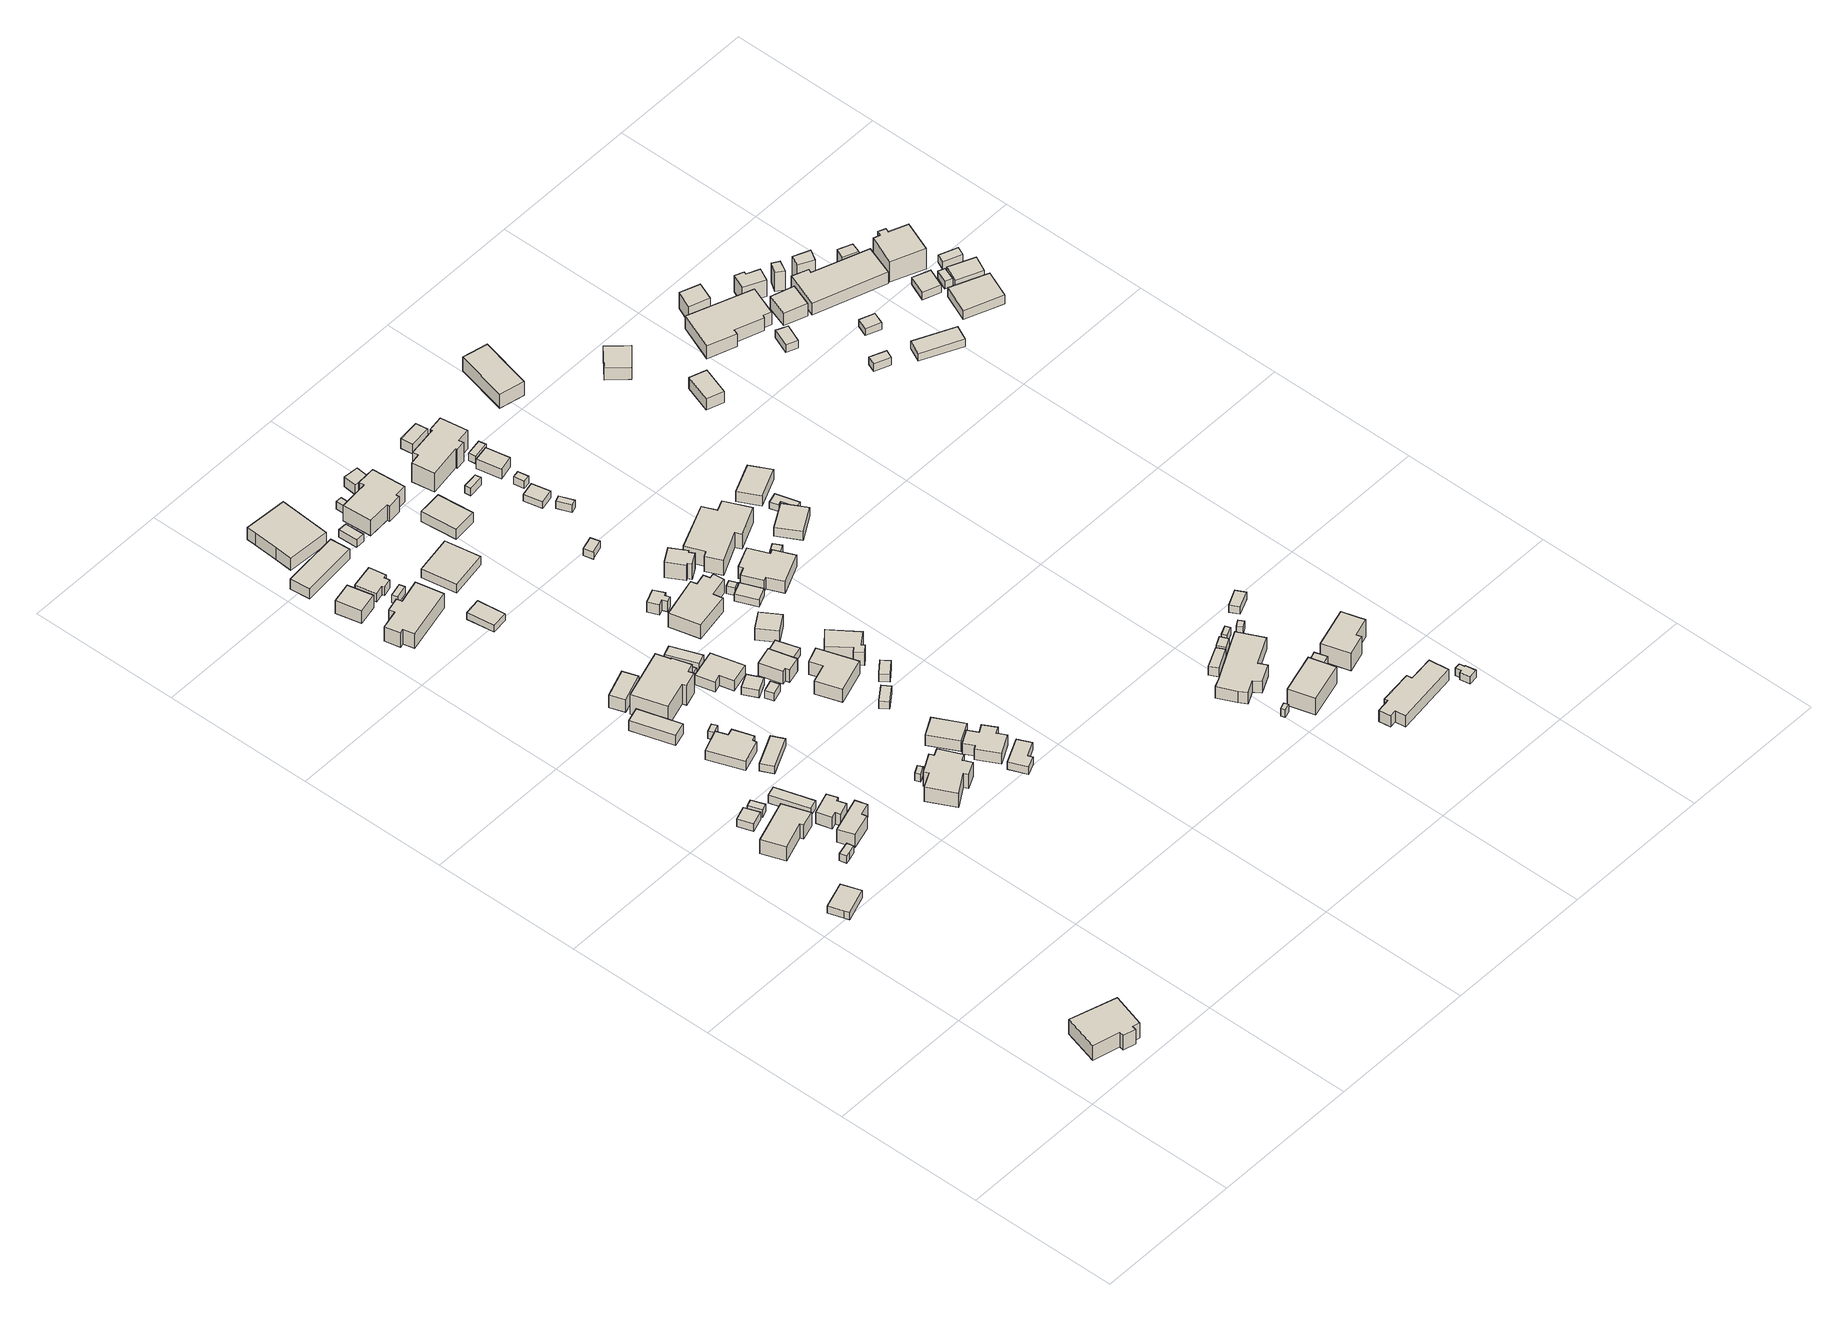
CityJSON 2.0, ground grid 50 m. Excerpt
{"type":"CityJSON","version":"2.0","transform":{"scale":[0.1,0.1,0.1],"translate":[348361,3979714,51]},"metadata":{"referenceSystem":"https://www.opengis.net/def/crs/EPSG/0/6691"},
"CityObjects":{
"building1":{"type":"Building","attributes":{"measuredHeight":8.3},"geometry":[{"type":"Solid","lod":"1","boundaries":[[[[0,1,2,3,4,5,6,7]],[[6,8,9,7]],[[5,10,8,6]],[[4,11,10,5]],[[3,12,11,4]],[[2,13,12,3]],[[1,14,13,2]],[[0,15,14,1]],[[7,9,15,0]],[[8,10,11,12,13,14,15,9]]]]}]},
"building2":{"type":"Building","attributes":{"measuredHeight":3},"geometry":[{"type":"Solid","lod":"1","boundaries":[[[[16,17,18,19,20]],[[19,21,22,20]],[[18,23,21,19]],[[17,24,23,18]],[[16,25,24,17]],[[20,22,25,16]],[[21,23,24,25,22]]]]}]},
"building3":{"type":"Building","attributes":{"measuredHeight":7.8},"geometry":[{"type":"Solid","lod":"1","boundaries":[[[[26,27,28,29,30,31]],[[30,32,33,31]],[[29,34,32,30]],[[28,35,34,29]],[[27,36,35,28]],[[26,37,36,27]],[[31,33,37,26]],[[32,34,35,36,37,33]]]]}]},
"building4":{"type":"Building","attributes":{"measuredHeight":2.9},"geometry":[{"type":"Solid","lod":"1","boundaries":[[[[38,39,40,41,42]],[[41,43,44,42]],[[40,45,43,41]],[[39,46,45,40]],[[38,47,46,39]],[[42,44,47,38]],[[43,45,46,47,44]]]]}]},
"building5":{"type":"Building","attributes":{"measuredHeight":3},"geometry":[{"type":"Solid","lod":"1","boundaries":[[[[48,49,50,51]],[[50,52,53,51]],[[49,54,52,50]],[[48,55,54,49]],[[51,53,55,48]],[[52,54,55,53]]]]}]},
"building6":{"type":"Building","attributes":{"measuredHeight":3},"geometry":[{"type":"Solid","lod":"1","boundaries":[[[[56,57,58,59]],[[58,60,61,59]],[[57,62,60,58]],[[56,63,62,57]],[[59,61,63,56]],[[60,62,63,61]]]]}]},
"building7":{"type":"Building","attributes":{"measuredHeight":5.2},"geometry":[{"type":"Solid","lod":"1","boundaries":[[[[64,65,66,67,68,69]],[[68,70,71,69]],[[67,72,70,68]],[[66,73,72,67]],[[65,74,73,66]],[[64,75,74,65]],[[69,71,75,64]],[[70,72,73,74,75,71]]]]}]},
"building8":{"type":"Building","attributes":{"measuredHeight":4.6},"geometry":[{"type":"Solid","lod":"1","boundaries":[[[[76,77,78,79,80,81,82,83]],[[82,84,85,83]],[[81,86,84,82]],[[80,87,86,81]],[[79,88,87,80]],[[78,89,88,79]],[[77,90,89,78]],[[76,91,90,77]],[[83,85,91,76]],[[84,86,87,88,89,90,91,85]]]]}]},
"building9":{"type":"Building","attributes":{"measuredHeight":3.2},"geometry":[{"type":"Solid","lod":"1","boundaries":[[[[92,93,94,95]],[[94,96,97,95]],[[93,98,96,94]],[[92,99,98,93]],[[95,97,99,92]],[[96,98,99,97]]]]}]},
"building10":{"type":"Building","attributes":{"measuredHeight":4.6},"geometry":[{"type":"Solid","lod":"1","boundaries":[[[[100,101,102,103]],[[102,104,105,103]],[[101,106,104,102]],[[100,107,106,101]],[[103,105,107,100]],[[104,106,107,105]]]]}]},
"building11":{"type":"Building","attributes":{"measuredHeight":4.6},"geometry":[{"type":"Solid","lod":"1","boundaries":[[[[108,109,110,111,112,113,114,115]],[[114,116,117,115]],[[113,118,116,114]],[[112,119,118,113]],[[111,120,119,112]],[[110,121,120,111]],[[109,122,121,110]],[[108,123,122,109]],[[115,117,123,108]],[[116,118,119,120,121,122,123,117]]]]}]},
"building12":{"type":"Building","attributes":{"measuredHeight":3},"geometry":[{"type":"Solid","lod":"1","boundaries":[[[[124,125,126,127]],[[126,128,129,127]],[[125,130,128,126]],[[124,131,130,125]],[[127,129,131,124]],[[128,130,131,129]]]]}]},
"building13":{"type":"Building","attributes":{"measuredHeight":3},"geometry":[{"type":"Solid","lod":"1","boundaries":[[[[132,133,134,135]],[[134,136,137,135]],[[133,138,136,134]],[[132,139,138,133]],[[135,137,139,132]],[[136,138,139,137]]]]}]},
"building14":{"type":"Building","attributes":{"measuredHeight":6.7},"geometry":[{"type":"Solid","lod":"1","boundaries":[[[[140,141,142,143]],[[142,144,145,143]],[[141,146,144,142]],[[140,147,146,141]],[[143,145,147,140]],[[144,146,147,145]]]]}]},
"building15":{"type":"Building","attributes":{"measuredHeight":6.3},"geometry":[{"type":"Solid","lod":"1","boundaries":[[[[148,149,150,151]],[[150,152,153,151]],[[149,154,152,150]],[[148,155,154,149]],[[151,153,155,148]],[[152,154,155,153]]]]}]},
"building16":{"type":"Building","attributes":{"measuredHeight":8.5},"geometry":[{"type":"Solid","lod":"1","boundaries":[[[[156,157,158,159,160,161,162,163,164,165]],[[164,166,167,165]],[[163,168,166,164]],[[162,169,168,163]],[[161,170,169,162]],[[160,171,170,161]],[[159,172,171,160]],[[158,173,172,159]],[[157,174,173,158]],[[156,175,174,157]],[[165,167,175,156]],[[166,168,169,170,171,172,173,174,175,167]]]]}]},
"building17":{"type":"Building","attributes":{"measuredHeight":9.2},"geometry":[{"type":"Solid","lod":"1","boundaries":[[[[176,177,178,179,180,181,182,183,184,185]],[[184,186,187,185]],[[183,188,186,184]],[[182,189,188,183]],[[181,190,189,182]],[[180,191,190,181]],[[179,192,191,180]],[[178,193,192,179]],[[177,194,193,178]],[[176,195,194,177]],[[185,187,195,176]],[[186,188,189,190,191,192,193,194,195,187]]]]}]},
"building18":{"type":"Building","attributes":{"measuredHeight":8.1},"geometry":[{"type":"Solid","lod":"1","boundaries":[[[[196,197,198,199,200,201,202,203,204,205,206,207]],[[206,208,209,207]],[[205,210,208,206]],[[204,211,210,205]],[[203,212,211,204]],[[202,213,212,203]],[[201,214,213,202]],[[200,215,214,201]],[[199,216,215,200]],[[198,217,216,199]],[[197,218,217,198]],[[196,219,218,197]],[[207,209,219,196]],[[208,210,211,212,213,214,215,216,217,218,219,209]]]]}]},
"building19":{"type":"Building","attributes":{"measuredHeight":3},"geometry":[{"type":"Solid","lod":"1","boundaries":[[[[220,221,222,223]],[[222,224,225,223]],[[221,226,224,222]],[[220,227,226,221]],[[223,225,227,220]],[[224,226,227,225]]]]}]},
"building20":{"type":"Building","attributes":{"measuredHeight":4.7},"geometry":[{"type":"Solid","lod":"1","boundaries":[[[[228,229,230,231]],[[230,232,233,231]],[[229,234,232,230]],[[228,235,234,229]],[[231,233,235,228]],[[232,234,235,233]]]]}]},
"building21":{"type":"Building","attributes":{"measuredHeight":4},"geometry":[{"type":"Solid","lod":"1","boundaries":[[[[236,237,238,239,240,241,242,243]],[[242,244,245,243]],[[241,246,244,242]],[[240,247,246,241]],[[239,248,247,240]],[[238,249,248,239]],[[237,250,249,238]],[[236,251,250,237]],[[243,245,251,236]],[[244,246,247,248,249,250,251,245]]]]}]},
"building22":{"type":"Building","attributes":{"measuredHeight":3},"geometry":[{"type":"Solid","lod":"1","boundaries":[[[[252,253,254,255]],[[254,256,257,255]],[[253,258,256,254]],[[252,259,258,253]],[[255,257,259,252]],[[256,258,259,257]]]]}]},
"building23":{"type":"Building","attributes":{"measuredHeight":2.7},"geometry":[{"type":"Solid","lod":"1","boundaries":[[[[260,261,262,263]],[[262,264,265,263]],[[261,266,264,262]],[[260,267,266,261]],[[263,265,267,260]],[[264,266,267,265]]]]}]},
"building24":{"type":"Building","attributes":{"measuredHeight":2.7},"geometry":[{"type":"Solid","lod":"1","boundaries":[[[[268,269,270,271]],[[270,272,273,271]],[[269,274,272,270]],[[268,275,274,269]],[[271,273,275,268]],[[272,274,275,273]]]]}]},
"building25":{"type":"Building","attributes":{"measuredHeight":5.5},"geometry":[{"type":"Solid","lod":"1","boundaries":[[[[276,277,278,279,280,281]],[[280,282,283,281]],[[279,284,282,280]],[[278,285,284,279]],[[277,286,285,278]],[[276,287,286,277]],[[281,283,287,276]],[[282,284,285,286,287,283]]]]}]},
"building26":{"type":"Building","attributes":{"measuredHeight":4},"geometry":[{"type":"Solid","lod":"1","boundaries":[[[[288,289,290,291,292,293]],[[292,294,295,293]],[[291,296,294,292]],[[290,297,296,291]],[[289,298,297,290]],[[288,299,298,289]],[[293,295,299,288]],[[294,296,297,298,299,295]]]]}]},
"building27":{"type":"Building","attributes":{"measuredHeight":3},"geometry":[{"type":"Solid","lod":"1","boundaries":[[[[300,301,302,303]],[[302,304,305,303]],[[301,306,304,302]],[[300,307,306,301]],[[303,305,307,300]],[[304,306,307,305]]]]}]},
"building28":{"type":"Building","attributes":{"measuredHeight":3},"geometry":[{"type":"Solid","lod":"1","boundaries":[[[[308,309,310,311]],[[310,312,313,311]],[[309,314,312,310]],[[308,315,314,309]],[[311,313,315,308]],[[312,314,315,313]]]]}]},
"building29":{"type":"Building","attributes":{"measuredHeight":3},"geometry":[{"type":"Solid","lod":"1","boundaries":[[[[316,317,318,319]],[[318,320,321,319]],[[317,322,320,318]],[[316,323,322,317]],[[319,321,323,316]],[[320,322,323,321]]]]}]},
"building30":{"type":"Building","attributes":{"measuredHeight":4.8},"geometry":[{"type":"Solid","lod":"1","boundaries":[[[[324,325,326,327]],[[326,328,329,327]],[[325,330,328,326]],[[324,331,330,325]],[[327,329,331,324]],[[328,330,331,329]]]]}]},
"building31":{"type":"Building","attributes":{"measuredHeight":5.4},"geometry":[{"type":"Solid","lod":"1","boundaries":[[[[332,333,334,335,336,337,338,339,340,341]],[[340,342,343,341]],[[339,344,342,340]],[[338,345,344,339]],[[337,346,345,338]],[[336,347,346,337]],[[335,348,347,336]],[[334,349,348,335]],[[333,350,349,334]],[[332,351,350,333]],[[341,343,351,332]],[[342,344,345,346,347,348,349,350,351,343]]]]}]},
"building32":{"type":"Building","attributes":{"measuredHeight":3},"geometry":[{"type":"Solid","lod":"1","boundaries":[[[[352,353,354,355,356,357]],[[356,358,359,357]],[[355,360,358,356]],[[354,361,360,355]],[[353,362,361,354]],[[352,363,362,353]],[[357,359,363,352]],[[358,360,361,362,363,359]]]]}]},
"building33":{"type":"Building","attributes":{"measuredHeight":3},"geometry":[{"type":"Solid","lod":"1","boundaries":[[[[364,365,366,367]],[[366,368,369,367]],[[365,370,368,366]],[[364,371,370,365]],[[367,369,371,364]],[[368,370,371,369]]]]}]},
"building34":{"type":"Building","attributes":{"measuredHeight":4.3},"geometry":[{"type":"Solid","lod":"1","boundaries":[[[[372,373,374,375]],[[374,376,377,375]],[[373,378,376,374]],[[372,379,378,373]],[[375,377,379,372]],[[376,378,379,377]]]]}]},
"building35":{"type":"Building","attributes":{"measuredHeight":5.7},"geometry":[{"type":"Solid","lod":"1","boundaries":[[[[380,381,382,383,384,385]],[[384,386,387,385]],[[383,388,386,384]],[[382,389,388,383]],[[381,390,389,382]],[[380,391,390,381]],[[385,387,391,380]],[[386,388,389,390,391,387]]]]}]},
"building36":{"type":"Building","attributes":{"measuredHeight":3},"geometry":[{"type":"Solid","lod":"1","boundaries":[[[[392,393,394,395]],[[394,396,397,395]],[[393,398,396,394]],[[392,399,398,393]],[[395,397,399,392]],[[396,398,399,397]]]]}]},
"building37":{"type":"Building","attributes":{"measuredHeight":7},"geometry":[{"type":"Solid","lod":"1","boundaries":[[[[400,401,402,403,404,405]],[[404,406,407,405]],[[403,408,406,404]],[[402,409,408,403]],[[401,410,409,402]],[[400,411,410,401]],[[405,407,411,400]],[[406,408,409,410,411,407]]]]}]},
"building38":{"type":"Building","attributes":{"measuredHeight":3},"geometry":[{"type":"Solid","lod":"1","boundaries":[[[[412,413,414,415]],[[414,416,417,415]],[[413,418,416,414]],[[412,419,418,413]],[[415,417,419,412]],[[416,418,419,417]]]]}]},
"building39":{"type":"Building","attributes":{"measuredHeight":3},"geometry":[{"type":"Solid","lod":"1","boundaries":[[[[420,421,422,423]],[[422,424,425,423]],[[421,426,424,422]],[[420,427,426,421]],[[423,425,427,420]],[[424,426,427,425]]]]}]},
"building40":{"type":"Building","attributes":{"measuredHeight":4.2},"geometry":[{"type":"Solid","lod":"1","boundaries":[[[[428,429,430,431,432,433,434,435]],[[434,436,437,435]],[[433,438,436,434]],[[432,439,438,433]],[[431,440,439,432]],[[430,441,440,431]],[[429,442,441,430]],[[428,443,442,429]],[[435,437,443,428]],[[436,438,439,440,441,442,443,437]]]]}]},
"building41":{"type":"Building","attributes":{"measuredHeight":3},"geometry":[{"type":"Solid","lod":"1","boundaries":[[[[444,445,446,447]],[[446,448,449,447]],[[445,450,448,446]],[[444,451,450,445]],[[447,449,451,444]],[[448,450,451,449]]]]}]},
"building42":{"type":"Building","attributes":{"measuredHeight":9.5},"geometry":[{"type":"Solid","lod":"1","boundaries":[[[[452,453,454,455,456,457,458,459,460,461]],[[460,462,463,461]],[[459,464,462,460]],[[458,465,464,459]],[[457,466,465,458]],[[456,467,466,457]],[[455,468,467,456]],[[454,469,468,455]],[[453,470,469,454]],[[452,471,470,453]],[[461,463,471,452]],[[462,464,465,466,467,468,469,470,471,463]]]]}]},
"building43":{"type":"Building","attributes":{"measuredHeight":7.7},"geometry":[{"type":"Solid","lod":"1","boundaries":[[[[472,473,474,475,476,477,478,479,480,481]],[[480,482,483,481]],[[479,484,482,480]],[[478,485,484,479]],[[477,486,485,478]],[[476,487,486,477]],[[475,488,487,476]],[[474,489,488,475]],[[473,490,489,474]],[[472,491,490,473]],[[481,483,491,472]],[[482,484,485,486,487,488,489,490,491,483]]]]}]},
"building44":{"type":"Building","attributes":{"measuredHeight":5.9},"geometry":[{"type":"Solid","lod":"1","boundaries":[[[[492,493,494,495]],[[494,496,497,495]],[[493,498,496,494]],[[492,499,498,493]],[[495,497,499,492]],[[496,498,499,497]]]]}]},
"building45":{"type":"Building","attributes":{"measuredHeight":7},"geometry":[{"type":"Solid","lod":"1","boundaries":[[[[500,501,502,503,504,505,506,507]],[[506,508,509,507]],[[505,510,508,506]],[[504,511,510,505]],[[503,512,511,504]],[[502,513,512,503]],[[501,514,513,502]],[[500,515,514,501]],[[507,509,515,500]],[[508,510,511,512,513,514,515,509]]]]}]},
"building46":{"type":"Building","attributes":{"measuredHeight":4.9},"geometry":[{"type":"Solid","lod":"1","boundaries":[[[[516,517,518,519]],[[518,520,521,519]],[[517,522,520,518]],[[516,523,522,517]],[[519,521,523,516]],[[520,522,523,521]]]]}]},
"building47":{"type":"Building","attributes":{"measuredHeight":3.9},"geometry":[{"type":"Solid","lod":"1","boundaries":[[[[524,525,526,527]],[[526,528,529,527]],[[525,530,528,526]],[[524,531,530,525]],[[527,529,531,524]],[[528,530,531,529]]]]}]},
"building48":{"type":"Building","attributes":{"measuredHeight":2.9},"geometry":[{"type":"Solid","lod":"1","boundaries":[[[[532,533,534,535]],[[534,536,537,535]],[[533,538,536,534]],[[532,539,538,533]],[[535,537,539,532]],[[536,538,539,537]]]]}]},
"building49":{"type":"Building","attributes":{"measuredHeight":2.8},"geometry":[{"type":"Solid","lod":"1","boundaries":[[[[540,541,542,543,544]],[[543,545,546,544]],[[542,547,545,543]],[[541,548,547,542]],[[540,549,548,541]],[[544,546,549,540]],[[545,547,548,549,546]]]]}]},
"building50":{"type":"Building","attributes":{"measuredHeight":3},"geometry":[{"type":"Solid","lod":"1","boundaries":[[[[550,551,552,553]],[[552,554,555,553]],[[551,556,554,552]],[[550,557,556,551]],[[553,555,557,550]],[[554,556,557,555]]]]}]},
"building51":{"type":"Building","attributes":{"measuredHeight":7.5},"geometry":[{"type":"Solid","lod":"1","boundaries":[[[[558,559,560,561,562,563,564,565]],[[564,566,567,565]],[[563,568,566,564]],[[562,569,568,563]],[[561,570,569,562]],[[560,571,570,561]],[[559,572,571,560]],[[558,573,572,559]],[[565,567,573,558]],[[566,568,569,570,571,572,573,567]]]]}]},
"building52":{"type":"Building","attributes":{"measuredHeight":3},"geometry":[{"type":"Solid","lod":"1","boundaries":[[[[574,575,576,577]],[[576,578,579,577]],[[575,580,578,576]],[[574,581,580,575]],[[577,579,581,574]],[[578,580,581,579]]]]}]},
"building53":{"type":"Building","attributes":{"measuredHeight":6.5},"geometry":[{"type":"Solid","lod":"1","boundaries":[[[[582,583,584,585,586,587,588,589,590,591]],[[590,592,593,591]],[[589,594,592,590]],[[588,595,594,589]],[[587,596,595,588]],[[586,597,596,587]],[[585,598,597,586]],[[584,599,598,585]],[[583,600,599,584]],[[582,601,600,583]],[[591,593,601,582]],[[592,594,595,596,597,598,599,600,601,593]]]]}]},
"building54":{"type":"Building","attributes":{"measuredHeight":2.7},"geometry":[{"type":"Solid","lod":"1","boundaries":[[[[602,603,604,605]],[[604,606,607,605]],[[603,608,606,604]],[[602,609,608,603]],[[605,607,609,602]],[[606,608,609,607]]]]}]},
"building55":{"type":"Building","attributes":{"measuredHeight":3},"geometry":[{"type":"Solid","lod":"1","boundaries":[[[[610,611,612,613]],[[612,614,615,613]],[[611,616,614,612]],[[610,617,616,611]],[[613,615,617,610]],[[614,616,617,615]]]]}]},
"building56":{"type":"Building","attributes":{"measuredHeight":9.6},"geometry":[{"type":"Solid","lod":"1","boundaries":[[[[618,619,620,621,622,623,624,625,626,627,628,629]],[[628,630,631,629]],[[627,632,630,628]],[[626,633,632,627]],[[625,634,633,626]],[[624,635,634,625]],[[623,636,635,624]],[[622,637,636,623]],[[621,638,637,622]],[[620,639,638,621]],[[619,640,639,620]],[[618,641,640,619]],[[629,631,641,618]],[[630,632,633,634,635,636,637,638,639,640,641,631]]]]}]},
"building57":{"type":"Building","attributes":{"measuredHeight":3},"geometry":[{"type":"Solid","lod":"1","boundaries":[[[[642,643,644,645]],[[644,646,647,645]],[[643,648,646,644]],[[642,649,648,643]],[[645,647,649,642]],[[646,648,649,647]]]]}]},
"building58":{"type":"Building","attributes":{"measuredHeight":8.6},"geometry":[{"type":"Solid","lod":"1","boundaries":[[[[650,651,652,653,654,655,656,657,658,659]],[[658,660,661,659]],[[657,662,660,658]],[[656,663,662,657]],[[655,664,663,656]],[[654,665,664,655]],[[653,666,665,654]],[[652,667,666,653]],[[651,668,667,652]],[[650,669,668,651]],[[659,661,669,650]],[[660,662,663,664,665,666,667,668,669,661]]]]}]},
"building59":{"type":"Building","attributes":{"measuredHeight":4.2},"geometry":[{"type":"Solid","lod":"1","boundaries":[[[[670,671,672,673]],[[672,674,675,673]],[[671,676,674,672]],[[670,677,676,671]],[[673,675,677,670]],[[674,676,677,675]]]]}]},
"building60":{"type":"Building","attributes":{"measuredHeight":2.6},"geometry":[{"type":"Solid","lod":"1","boundaries":[[[[678,679,680,681]],[[680,682,683,681]],[[679,684,682,680]],[[678,685,684,679]],[[681,683,685,678]],[[682,684,685,683]]]]}]},
"building61":{"type":"Building","attributes":{"measuredHeight":3.8},"geometry":[{"type":"Solid","lod":"1","boundaries":[[[[686,687,688,689]],[[688,690,691,689]],[[687,692,690,688]],[[686,693,692,687]],[[689,691,693,686]],[[690,692,693,691]]]]}]},
"building62":{"type":"Building","attributes":{"measuredHeight":3},"geometry":[{"type":"Solid","lod":"1","boundaries":[[[[694,695,696,697]],[[696,698,699,697]],[[695,700,698,696]],[[694,701,700,695]],[[697,699,701,694]],[[698,700,701,699]]]]}]},
"building63":{"type":"Building","attributes":{"measuredHeight":3},"geometry":[{"type":"Solid","lod":"1","boundaries":[[[[702,703,704,705]],[[704,706,707,705]],[[703,708,706,704]],[[702,709,708,703]],[[705,707,709,702]],[[706,708,709,707]]]]}]},
"building64":{"type":"Building","attributes":{"measuredHeight":4},"geometry":[{"type":"Solid","lod":"1","boundaries":[[[[710,711,712,713]],[[712,714,715,713]],[[711,716,714,712]],[[710,717,716,711]],[[713,715,717,710]],[[714,716,717,715]]]]}]},
"building65":{"type":"Building","attributes":{"measuredHeight":6.1},"geometry":[{"type":"Solid","lod":"1","boundaries":[[[[718,719,720,721,722,723,724,725,726,727]],[[726,728,729,727]],[[725,730,728,726]],[[724,731,730,725]],[[723,732,731,724]],[[722,733,732,723]],[[721,734,733,722]],[[720,735,734,721]],[[719,736,735,720]],[[718,737,736,719]],[[727,729,737,718]],[[728,730,731,732,733,734,735,736,737,729]]]]}]},
"building66":{"type":"Building","attributes":{"measuredHeight":7.7},"geometry":[{"type":"Solid","lod":"1","boundaries":[[[[738,739,740,741]],[[740,742,743,741]],[[739,744,742,740]],[[738,745,744,739]],[[741,743,745,738]],[[742,744,745,743]]]]}]},
"building67":{"type":"Building","attributes":{"measuredHeight":4},"geometry":[{"type":"Solid","lod":"1","boundaries":[[[[746,747,748,749]],[[748,750,751,749]],[[747,752,750,748]],[[746,753,752,747]],[[749,751,753,746]],[[750,752,753,751]]]]}]},
"building68":{"type":"Building","attributes":{"measuredHeight":3.1},"geometry":[{"type":"Solid","lod":"1","boundaries":[[[[754,755,756,757]],[[756,758,759,757]],[[755,760,758,756]],[[754,761,760,755]],[[757,759,761,754]],[[758,760,761,759]]]]}]},
"building69":{"type":"Building","attributes":{"measuredHeight":2.6},"geometry":[{"type":"Solid","lod":"1","boundaries":[[[[762,763,764,765,766,767]],[[766,768,769,767]],[[765,770,768,766]],[[764,771,770,765]],[[763,772,771,764]],[[762,773,772,763]],[[767,769,773,762]],[[768,770,771,772,773,769]]]]}]},
"building70":{"type":"Building","attributes":{"measuredHeight":5.8},"geometry":[{"type":"Solid","lod":"1","boundaries":[[[[774,775,776,777,778,779,780,781,782,783]],[[782,784,785,783]],[[781,786,784,782]],[[780,787,786,781]],[[779,788,787,780]],[[778,789,788,779]],[[777,790,789,778]],[[776,791,790,777]],[[775,792,791,776]],[[774,793,792,775]],[[783,785,793,774]],[[784,786,787,788,789,790,791,792,793,785]]]]}]},
"building71":{"type":"Building","attributes":{"measuredHeight":3},"geometry":[{"type":"Solid","lod":"1","boundaries":[[[[794,795,796,797]],[[796,798,799,797]],[[795,800,798,796]],[[794,801,800,795]],[[797,799,801,794]],[[798,800,801,799]]]]}]},
"building72":{"type":"Building","attributes":{"measuredHeight":4.7},"geometry":[{"type":"Solid","lod":"1","boundaries":[[[[802,803,804,805]],[[804,806,807,805]],[[803,808,806,804]],[[802,809,808,803]],[[805,807,809,802]],[[806,808,809,807]]]]}]},
"building73":{"type":"Building","attributes":{"measuredHeight":3.1},"geometry":[{"type":"Solid","lod":"1","boundaries":[[[[810,811,812,813]],[[812,814,815,813]],[[811,816,814,812]],[[810,817,816,811]],[[813,815,817,810]],[[814,816,817,815]]]]}]},
"building74":{"type":"Building","attributes":{"measuredHeight":3},"geometry":[{"type":"Solid","lod":"1","boundaries":[[[[818,819,820,821]],[[820,822,823,821]],[[819,824,822,820]],[[818,825,824,819]],[[821,823,825,818]],[[822,824,825,823]]]]}]},
"building75":{"type":"Building","attributes":{"measuredHeight":8.2},"geometry":[{"type":"Solid","lod":"1","boundaries":[[[[826,827,828,829,830,831]],[[830,832,833,831]],[[829,834,832,830]],[[828,835,834,829]],[[827,836,835,828]],[[826,837,836,827]],[[831,833,837,826]],[[832,834,835,836,837,833]]]]}]},
"building76":{"type":"Building","attributes":{"measuredHeight":7.7},"geometry":[{"type":"Solid","lod":"1","boundaries":[[[[838,839,840,841]],[[840,842,843,841]],[[839,844,842,840]],[[838,845,844,839]],[[841,843,845,838]],[[842,844,845,843]]]]}]},
"building77":{"type":"Building","attributes":{"measuredHeight":3},"geometry":[{"type":"Solid","lod":"1","boundaries":[[[[846,847,848,849]],[[848,850,851,849]],[[847,852,850,848]],[[846,853,852,847]],[[849,851,853,846]],[[850,852,853,851]]]]}]},
"building78":{"type":"Building","attributes":{"measuredHeight":3},"geometry":[{"type":"Solid","lod":"1","boundaries":[[[[854,855,856,857,858,859,860,861]],[[860,862,863,861]],[[859,864,862,860]],[[858,865,864,859]],[[857,866,865,858]],[[856,867,866,857]],[[855,868,867,856]],[[854,869,868,855]],[[861,863,869,854]],[[862,864,865,866,867,868,869,863]]]]}]},
"building79":{"type":"Building","attributes":{"measuredHeight":5.4},"geometry":[{"type":"Solid","lod":"1","boundaries":[[[[870,871,872,873]],[[872,874,875,873]],[[871,876,874,872]],[[870,877,876,871]],[[873,875,877,870]],[[874,876,877,875]]]]}]},
"building80":{"type":"Building","attributes":{"measuredHeight":5.6},"geometry":[{"type":"Solid","lod":"1","boundaries":[[[[878,879,880,881]],[[880,882,883,881]],[[879,884,882,880]],[[878,885,884,879]],[[881,883,885,878]],[[882,884,885,883]]]]}]},
"building81":{"type":"Building","attributes":{"measuredHeight":7.4},"geometry":[{"type":"Solid","lod":"1","boundaries":[[[[886,887,888,889,890,891,892,893]],[[892,894,895,893]],[[891,896,894,892]],[[890,897,896,891]],[[889,898,897,890]],[[888,899,898,889]],[[887,900,899,888]],[[886,901,900,887]],[[893,895,901,886]],[[894,896,897,898,899,900,901,895]]]]}]},
"building82":{"type":"Building","attributes":{"measuredHeight":3},"geometry":[{"type":"Solid","lod":"1","boundaries":[[[[902,903,904,905]],[[904,906,907,905]],[[903,908,906,904]],[[902,909,908,903]],[[905,907,909,902]],[[906,908,909,907]]]]}]},
"building83":{"type":"Building","attributes":{"measuredHeight":6.5},"geometry":[{"type":"Solid","lod":"1","boundaries":[[[[910,911,912,913]],[[912,914,915,913]],[[911,916,914,912]],[[910,917,916,911]],[[913,915,917,910]],[[914,916,917,915]]]]}]},
"building84":{"type":"Building","attributes":{"measuredHeight":3},"geometry":[{"type":"Solid","lod":"1","boundaries":[[[[918,919,920,921]],[[920,922,923,921]],[[919,924,922,920]],[[918,925,924,919]],[[921,923,925,918]],[[922,924,925,923]]]]}]},
"building85":{"type":"Building","attributes":{"measuredHeight":6.6},"geometry":[{"type":"Solid","lod":"1","boundaries":[[[[926,927,928,929]],[[928,930,931,929]],[[927,932,930,928]],[[926,933,932,927]],[[929,931,933,926]],[[930,932,933,931]]]]}]},
"building86":{"type":"Building","attributes":{"measuredHeight":9},"geometry":[{"type":"Solid","lod":"1","boundaries":[[[[934,935,936,937,938,939]],[[938,940,941,939]],[[937,942,940,938]],[[936,943,942,937]],[[935,944,943,936]],[[934,945,944,935]],[[939,941,945,934]],[[940,942,943,944,945,941]]]]}]},
"building87":{"type":"Building","attributes":{"measuredHeight":2.8},"geometry":[{"type":"Solid","lod":"1","boundaries":[[[[946,947,948,949]],[[948,950,951,949]],[[947,952,950,948]],[[946,953,952,947]],[[949,951,953,946]],[[950,952,953,951]]]]}]},
"building88":{"type":"Building","attributes":{"measuredHeight":3},"geometry":[{"type":"Solid","lod":"1","boundaries":[[[[954,955,956,957]],[[956,958,959,957]],[[955,960,958,956]],[[954,961,960,955]],[[957,959,961,954]],[[958,960,961,959]]]]}]},
"building89":{"type":"Building","attributes":{"measuredHeight":7.7},"geometry":[{"type":"Solid","lod":"1","boundaries":[[[[962,963,964,965]],[[964,966,967,965]],[[963,968,966,964]],[[962,969,968,963]],[[965,967,969,962]],[[966,968,969,967]]]]}]},
"building90":{"type":"Building","attributes":{"measuredHeight":6.3},"geometry":[{"type":"Solid","lod":"1","boundaries":[[[[970,971,972,973,974,975]],[[974,976,977,975]],[[973,978,976,974]],[[972,979,978,973]],[[971,980,979,972]],[[970,981,980,971]],[[975,977,981,970]],[[976,978,979,980,981,977]]]]}]},
"building91":{"type":"Building","attributes":{"measuredHeight":7.7},"geometry":[{"type":"Solid","lod":"1","boundaries":[[[[982,983,984,985]],[[984,986,987,985]],[[983,988,986,984]],[[982,989,988,983]],[[985,987,989,982]],[[986,988,989,987]]]]}]},
"building92":{"type":"Building","attributes":{"measuredHeight":3},"geometry":[{"type":"Solid","lod":"1","boundaries":[[[[990,991,992,993]],[[992,994,995,993]],[[991,996,994,992]],[[990,997,996,991]],[[993,995,997,990]],[[994,996,997,995]]]]}]},
"building93":{"type":"Building","attributes":{"measuredHeight":4.1},"geometry":[{"type":"Solid","lod":"1","boundaries":[[[[998,999,1000,1001]],[[1000,1002,1003,1001]],[[999,1004,1002,1000]],[[998,1005,1004,999]],[[1001,1003,1005,998]],[[1002,1004,1005,1003]]]]}]},
"building94":{"type":"Building","attributes":{"measuredHeight":4.9},"geometry":[{"type":"Solid","lod":"1","boundaries":[[[[1006,1007,1008,1009]],[[1008,1010,1011,1009]],[[1007,1012,1010,1008]],[[1006,1013,1012,1007]],[[1009,1011,1013,1006]],[[1010,1012,1013,1011]]]]}]},
"building95":{"type":"Building","attributes":{"measuredHeight":3},"geometry":[{"type":"Solid","lod":"1","boundaries":[[[[1014,1015,1016,1017]],[[1016,1018,1019,1017]],[[1015,1020,1018,1016]],[[1014,1021,1020,1015]],[[1017,1019,1021,1014]],[[1018,1020,1021,1019]]]]}]},
"building96":{"type":"Building","attributes":{"measuredHeight":10.4},"geometry":[{"type":"Solid","lod":"1","boundaries":[[[[1022,1023,1024,1025,1026,1027,1028,1029]],[[1028,1030,1031,1029]],[[1027,1032,1030,1028]],[[1026,1033,1032,1027]],[[1025,1034,1033,1026]],[[1024,1035,1034,1025]],[[1023,1036,1035,1024]],[[1022,1037,1036,1023]],[[1029,1031,1037,1022]],[[1030,1032,1033,1034,1035,1036,1037,1031]]]]}]},
"building97":{"type":"Building","attributes":{"measuredHeight":3},"geometry":[{"type":"Solid","lod":"1","boundaries":[[[[1038,1039,1040,1041]],[[1040,1042,1043,1041]],[[1039,1044,1042,1040]],[[1038,1045,1044,1039]],[[1041,1043,1045,1038]],[[1042,1044,1045,1043]]]]}]},
"building98":{"type":"Building","attributes":{"measuredHeight":3},"geometry":[{"type":"Solid","lod":"1","boundaries":[[[[1046,1047,1048,1049]],[[1048,1050,1051,1049]],[[1047,1052,1050,1048]],[[1046,1053,1052,1047]],[[1049,1051,1053,1046]],[[1050,1052,1053,1051]]]]}]}
},
"vertices":[
[250,126,96],[216,12,96],[193,18,96],[190,5,96],[149,15,96],[152,31,96],[62,54,96],[96,173,96],[62,54,155],[96,173,155],[152,31,155],[149,15,155],[190,5,155],[193,18,155],[216,12,155],[250,126,155],
[118,1044,65],[140,981,65],[52,950,65],[46,967,65],[30,1015,65],[46,967,95],[30,1015,95],[52,950,95],[140,981,95],[118,1044,95],
[226,1360,66],[257,1272,66],[205,1255,66],[201,1267,66],[108,1235,66],[81,1311,66],[108,1235,122],[81,1311,122],[201,1267,122],[205,1255,122],[257,1272,122],[226,1360,122],
[249,1134,68],[255,1112,68],[225,1104,68],[211,1101,68],[205,1123,68],[211,1101,97],[205,1123,97],[225,1104,97],[255,1112,97],[249,1134,97],
[165,1446,66],[183,1397,66],[135,1381,66],[118,1430,66],[135,1381,96],[118,1430,96],[183,1397,96],[165,1446,96],
[200,1450,66],[216,1406,66],[193,1398,66],[178,1442,66],[193,1398,96],[178,1442,96],[216,1406,96],[200,1450,96],
[374,1213,68],[386,1174,68],[346,1163,68],[350,1146,68],[274,1124,68],[255,1176,68],[274,1124,120],[255,1176,120],[350,1146,120],[346,1163,120],[386,1174,120],[374,1213,120],
[345,1294,67],[357,1259,67],[345,1255,67],[355,1226,67],[312,1210,67],[306,1227,67],[286,1220,67],[273,1270,67],[286,1220,113],[273,1270,113],[306,1227,113],[312,1210,113],[355,1226,113],[345,1255,113],[357,1259,113],[345,1294,113],
[279,1434,66],[317,1309,66],[284,1299,66],[246,1424,66],[284,1299,98],[246,1424,98],[317,1309,98],[279,1434,98],
[254,1776,53],[212,1914,53],[261,1929,53],[303,1790,53],[261,1929,93],[303,1790,93],[212,1914,93],[254,1776,93],
[336,1700,61],[350,1663,61],[372,1670,61],[395,1603,61],[379,1598,61],[381,1584,61],[303,1558,61],[261,1672,61],[303,1558,99],[261,1672,99],[381,1584,99],[379,1598,99],[395,1603,99],[372,1670,99],[350,1663,99],[336,1700,99],
[429,1575,63],[448,1535,63],[346,1487,63],[327,1527,63],[346,1487,93],[327,1527,93],[448,1535,93],[429,1575,93],
[356,1732,61],[364,1714,61],[336,1703,61],[329,1721,61],[336,1703,91],[329,1721,91],[364,1714,91],[356,1732,91],
[82,2851,56],[101,2769,56],[33,2753,56],[14,2836,56],[33,2753,107],[14,2836,107],[101,2769,107],[82,2851,107],
[248,2020,46],[343,2054,46],[360,2006,46],[265,1972,46],[360,2006,96],[265,1972,96],[343,2054,96],[248,2020,96],
[215,2712,52],[234,2621,52],[60,2580,52],[51,2616,52],[37,2612,52],[25,2663,52],[88,2678,52],[83,2697,52],[130,2709,52],[135,2691,52],[130,2709,110],[135,2691,110],[83,2697,110],[88,2678,110],[25,2663,110],[37,2612,110],[51,2616,110],[60,2580,110],[234,2621,110],[215,2712,110],
[429,2004,55],[443,1958,55],[446,1959,55],[465,1898,55],[437,1889,55],[443,1871,55],[392,1855,55],[388,1868,55],[296,1840,55],[261,1952,55],[296,1840,134],[261,1952,134],[388,1868,134],[392,1855,134],[443,1871,134],[437,1889,134],[465,1898,134],[446,1959,134],[443,1958,134],[429,2004,134],
[639,1167,75],[646,1153,75],[670,1164,75],[703,1091,75],[683,1081,75],[696,1052,75],[652,1030,75],[645,1044,75],[578,1002,75],[532,1092,75],[583,1118,75],[575,1133,75],[583,1118,132],[575,1133,132],[532,1092,132],[578,1002,132],[645,1044,132],[652,1030,132],[696,1052,132],[683,1081,132],[703,1091,132],[670,1164,132],[646,1153,132],[639,1167,132],
[604,1180,74],[612,1165,74],[584,1150,74],[577,1165,74],[584,1150,104],[577,1165,104],[612,1165,104],[604,1180,104],
[200,2944,58],[8,2926,58],[1,2993,58],[194,3010,58],[1,2993,98],[194,3010,98],[8,2926,98],[200,2944,98],
[110,2846,56],[187,2861,56],[197,2805,56],[185,2802,56],[189,2785,56],[158,2777,56],[155,2785,56],[124,2776,56],[155,2785,90],[124,2776,90],[158,2777,90],[189,2785,90],[185,2802,90],[197,2805,90],[187,2861,90],[110,2846,90],
[197,2757,54],[202,2739,54],[157,2728,54],[152,2746,54],[157,2728,84],[152,2746,84],[202,2739,84],[197,2757,84],
[300,2554,49],[312,2462,49],[257,2455,49],[245,2546,49],[257,2455,76],[245,2546,76],[312,2462,76],[300,2554,76],
[472,1995,59],[498,1910,59],[469,1901,59],[442,1986,59],[469,1901,86],[442,1986,86],[498,1910,86],[472,1995,86],
[217,3206,51],[205,3035,51],[63,3044,51],[67,3104,51],[72,3184,51],[74,3216,51],[72,3184,99],[74,3216,99],[67,3104,99],[63,3044,99],[205,3035,99],[217,3206,99],
[558,1912,59],[586,1806,59],[519,1789,59],[508,1834,59],[480,1826,59],[465,1888,59],[480,1826,99],[465,1888,99],[508,1834,99],[519,1789,99],[586,1806,99],[558,1912,99],
[568,1787,60],[591,1740,60],[545,1717,60],[521,1764,60],[545,1717,90],[521,1764,90],[591,1740,90],[568,1787,90],
[592,1717,61],[601,1688,61],[562,1676,61],[553,1705,61],[562,1676,91],[553,1705,91],[601,1688,91],[592,1717,91],
[510,2024,59],[547,1927,59],[514,1914,59],[476,2011,59],[514,1914,89],[476,2011,89],[547,1927,89],[510,2024,89],
[752,1145,70],[703,1237,70],[767,1271,70],[816,1178,70],[767,1271,111],[816,1178,111],[703,1237,111],[752,1145,111],
[792,1161,72],[810,1128,72],[836,1143,72],[859,1101,72],[839,1090,72],[854,1061,72],[788,1025,72],[750,1095,72],[763,1102,72],[744,1135,72],[763,1102,114],[744,1135,114],[750,1095,114],[788,1025,114],[854,1061,114],[839,1090,114],[859,1101,114],[836,1143,114],[810,1128,114],[792,1161,114],
[865,1039,73],[886,995,73],[838,972,73],[844,957,73],[806,940,73],[782,999,73],[806,940,103],[782,999,103],[844,957,103],[838,972,103],[886,995,103],[865,1039,103],
[277,3025,55],[279,2961,55],[249,2961,55],[247,3025,55],[249,2961,85],[247,3025,85],[279,2961,85],[277,3025,85],
[429,2655,51],[302,2633,51],[282,2749,51],[409,2771,51],[282,2749,86],[409,2771,86],[302,2633,86],[429,2655,86],
[644,1690,63],[640,1704,63],[627,1700,63],[606,1775,63],[668,1792,63],[692,1703,63],[668,1792,113],[692,1703,113],[606,1775,113],[627,1700,113],[640,1704,113],[644,1690,113],
[780,1469,66],[798,1444,66],[747,1408,66],[729,1433,66],[747,1408,96],[729,1433,96],[798,1444,96],[780,1469,96],
[717,1629,63],[703,1671,63],[756,1691,63],[798,1564,63],[683,1526,63],[655,1609,63],[683,1526,115],[655,1609,115],[798,1564,115],[756,1691,115],[703,1671,115],[717,1629,115],
[721,1812,62],[744,1739,62],[704,1727,62],[681,1800,62],[704,1727,92],[681,1800,92],[744,1739,92],[721,1812,92],
[350,3107,50],[350,3079,50],[329,3079,50],[329,3107,50],[329,3079,80],[329,3107,80],[350,3079,80],[350,3107,80],
[644,2202,49],[660,2166,49],[650,2162,49],[656,2146,49],[638,2139,49],[631,2156,49],[613,2148,49],[598,2183,49],[613,2148,91],[598,2183,91],[631,2156,91],[638,2139,91],[656,2146,91],[650,2162,91],[660,2166,91],[644,2202,91],
[854,1537,65],[873,1511,65],[829,1477,65],[809,1503,65],[829,1477,95],[809,1503,95],[873,1511,95],[854,1537,95],
[406,3070,49],[405,3088,49],[468,3092,49],[477,2980,49],[436,2977,49],[437,2965,49],[391,2961,49],[390,2970,49],[314,2965,49],[307,3062,49],[314,2965,111],[307,3062,111],[390,2970,111],[391,2961,111],[437,2965,111],[436,2977,111],[477,2980,111],[468,3092,111],[405,3088,111],[406,3070,111],
[723,2129,57],[728,2109,57],[765,2118,57],[770,2097,57],[787,2100,57],[791,2063,57],[727,2048,57],[734,2017,57],[613,1995,57],[588,2094,57],[613,1995,113],[588,2094,113],[734,2017,113],[727,2048,113],[791,2063,113],[787,2100,113],[770,2097,113],[765,2118,113],[728,2109,113],[723,2129,113],
[746,1816,60],[707,1876,60],[762,1911,60],[801,1851,60],[762,1911,107],[801,1851,107],[707,1876,107],[746,1816,107],
[828,1721,62],[892,1633,62],[850,1603,62],[857,1594,62],[833,1576,62],[813,1601,62],[828,1612,62],[777,1678,62],[828,1612,114],[777,1678,114],[813,1601,114],[833,1576,114],[857,1594,114],[850,1603,114],[892,1633,114],[828,1721,114],
[531,2903,48],[543,2783,48],[462,2775,48],[450,2896,48],[462,2775,88],[450,2896,88],[543,2783,88],[531,2903,88],
[469,3151,38],[465,3105,38],[415,3110,38],[419,3155,38],[415,3110,77],[419,3155,77],[465,3105,77],[469,3151,77],
[829,2039,58],[857,1971,58],[814,1953,58],[786,2021,58],[814,1953,87],[786,2021,87],[857,1971,87],[829,2039,87],
[701,2484,38],[710,2454,38],[665,2441,38],[664,2439,38],[656,2471,38],[664,2439,66],[656,2471,66],[665,2441,66],[710,2454,66],[701,2484,66],
[815,2067,57],[826,2042,57],[805,2033,57],[794,2057,57],[805,2033,87],[794,2057,87],[826,2042,87],[815,2067,87],
[782,2174,45],[775,2186,45],[768,2182,45],[735,2238,45],[785,2268,45],[816,2216,45],[810,2212,45],[819,2196,45],[810,2212,107],[819,2196,107],[816,2216,107],[785,2268,107],[735,2238,107],[768,2182,107],[775,2186,107],[782,2174,107],
[668,2884,45],[671,2864,45],[619,2858,45],[617,2878,45],[619,2858,75],[617,2878,75],[671,2864,75],[668,2884,75],
[933,2103,56],[961,2038,56],[975,2045,56],[1004,1978,56],[904,1934,56],[881,1986,56],[869,1981,56],[841,2046,56],[868,2058,56],[862,2072,56],[868,2058,103],[862,2072,103],[841,2046,103],[869,1981,103],[881,1986,103],[904,1934,103],[1004,1978,103],[975,2045,103],[961,2038,103],[933,2103,103],
[751,2747,41],[765,2686,41],[718,2675,41],[704,2736,41],[718,2675,68],[704,2736,68],[765,2686,68],[751,2747,68],
[765,2658,38],[783,2611,38],[763,2604,38],[745,2650,38],[763,2604,68],[745,2650,68],[783,2611,68],[765,2658,68],
[686,3060,45],[685,3067,45],[738,3075,45],[752,2985,45],[706,2978,45],[709,2962,45],[676,2957,45],[675,2962,45],[564,2944,45],[552,3020,45],[588,3026,45],[585,3045,45],[588,3026,121],[585,3045,121],[552,3020,121],[564,2944,121],[675,2962,121],[676,2957,121],[709,2962,121],[706,2978,121],[752,2985,121],[738,3075,121],[685,3067,121],[686,3060,121],
[759,2804,42],[765,2769,42],[742,2765,42],[736,2800,42],[742,2765,72],[736,2800,72],[765,2769,72],[759,2804,72],
[964,2300,53],[984,2255,53],[1019,2270,53],[1057,2186,53],[957,2141,53],[948,2161,53],[846,2112,53],[821,2164,53],[839,2173,53],[814,2235,53],[839,2173,113],[814,2235,113],[821,2164,113],[846,2112,113],[948,2161,113],[957,2141,113],[1057,2186,113],[1019,2270,113],[984,2255,113],[964,2300,113],
[765,2929,42],[780,2851,42],[728,2838,42],[712,2919,42],[728,2838,80],[712,2919,80],[780,2851,80],[765,2929,80],
[1009,2073,56],[1023,2046,56],[994,2031,56],[980,2058,56],[994,2031,82],[980,2058,82],[1023,2046,82],[1009,2073,82],
[715,3146,30],[720,3106,30],[647,3098,30],[642,3138,30],[647,3098,69],[642,3138,69],[720,3106,69],[715,3146,69],
[1462,562,79],[1467,547,79],[1444,540,79],[1440,554,79],[1444,540,109],[1440,554,109],[1467,547,109],[1462,562,109],
[774,2963,45],[779,2939,45],[724,2930,45],[720,2954,45],[724,2930,75],[720,2954,75],[779,2939,75],[774,2963,75],
[1511,820,78],[1443,785,78],[1427,813,78],[1497,846,78],[1427,813,113],[1497,846,113],[1443,785,113],[1511,820,113],
[1612,755,79],[1520,708,79],[1534,682,79],[1473,652,79],[1457,675,79],[1416,653,79],[1400,678,79],[1372,738,79],[1401,751,79],[1571,839,79],[1401,751,125],[1571,839,125],[1372,738,125],[1400,678,125],[1416,653,125],[1457,675,125],[1473,652,125],[1534,682,125],[1520,708,125],[1612,755,125],
[1616,604,78],[1640,519,78],[1508,482,78],[1484,567,78],[1508,482,145],[1484,567,145],[1640,519,145],[1616,604,145],
[1179,2081,55],[1095,2033,55],[1053,2106,55],[1137,2154,55],[1053,2106,90],[1137,2154,90],[1095,2033,90],[1179,2081,90],
[1539,869,78],[1552,843,78],[1520,826,78],[1506,852,78],[1520,826,109],[1506,852,109],[1552,843,109],[1539,869,109],
[1162,2197,54],[1184,2121,54],[1164,2116,54],[1150,2165,54],[1135,2160,54],[1127,2187,54],[1135,2160,80],[1127,2187,80],[1150,2165,80],[1164,2116,80],[1184,2121,80],[1162,2197,80],
[1762,364,76],[1764,346,76],[1848,356,76],[1857,290,76],[1640,261,76],[1635,297,76],[1612,294,76],[1607,333,76],[1652,339,76],[1650,350,76],[1652,339,121],[1650,350,121],[1607,333,121],[1612,294,121],[1635,297,121],[1640,261,121],[1857,290,121],[1848,356,121],[1764,346,121],[1762,364,121],
[1581,885,78],[1588,869,78],[1558,856,78],[1551,871,78],[1558,856,108],[1551,871,108],[1588,869,108],[1581,885,108],
[1223,2254,51],[1123,2211,51],[1087,2278,51],[1187,2321,51],[1087,2278,92],[1187,2321,92],[1123,2211,92],[1223,2254,92],
[1667,627,79],[1680,588,79],[1648,577,79],[1635,616,79],[1648,577,110],[1635,616,110],[1680,588,110],[1667,627,110],
[1623,874,77],[1634,856,77],[1613,843,77],[1602,860,77],[1613,843,107],[1602,860,107],[1634,856,107],[1623,874,107],
[1809,651,78],[1831,577,78],[1769,558,78],[1774,542,78],[1704,521,78],[1677,612,78],[1704,521,148],[1677,612,148],[1774,542,148],[1769,558,148],[1831,577,148],[1809,651,148],
[1088,3205,3],[1046,3031,3],[963,3049,3],[1005,3224,3],[963,3049,59],[1005,3224,59],[1046,3031,59],[1088,3205,59],
[1709,960,73],[1725,929,73],[1670,905,73],[1655,934,73],[1670,905,103],[1655,934,103],[1725,929,103],[1709,960,103],
[1904,292,76],[1907,274,76],[1910,275,76],[1916,240,76],[1886,235,76],[1880,269,76],[1887,270,76],[1884,289,76],[1887,270,106],[1884,289,106],[1880,269,106],[1886,235,106],[1916,240,106],[1910,275,106],[1907,274,106],[1904,292,106],
[1306,2579,47],[1338,2671,47],[1393,2652,47],[1362,2560,47],[1393,2652,92],[1362,2560,92],[1338,2671,92],[1306,2579,92],
[1224,2888,24],[1289,2947,24],[1342,2888,24],[1277,2830,24],[1342,2888,71],[1277,2830,71],[1289,2947,71],[1224,2888,71],
[1717,2757,46],[1680,2661,46],[1654,2670,46],[1649,2661,46],[1558,2693,46],[1552,2678,46],[1460,2710,46],[1509,2834,46],[1460,2710,97],[1509,2834,97],[1552,2678,97],[1558,2693,97],[1649,2661,97],[1654,2670,97],[1680,2661,97],[1717,2757,97],
[1685,2603,47],[1660,2544,47],[1623,2559,47],[1648,2619,47],[1623,2559,77],[1648,2619,77],[1660,2544,77],[1685,2603,77],
[1626,2879,39],[1603,2822,39],[1538,2845,39],[1563,2903,39],[1538,2845,104],[1563,2903,104],[1603,2822,104],[1626,2879,104],
[1792,2329,49],[1780,2301,49],[1728,2322,49],[1740,2351,49],[1728,2322,79],[1740,2351,79],[1780,2301,79],[1792,2329,79],
[1801,2682,44],[1774,2608,44],[1701,2634,44],[1726,2706,44],[1701,2634,94],[1726,2706,94],[1774,2608,94],[1801,2682,94],
[1716,2831,36],[1745,2819,36],[1742,2811,36],[1783,2792,36],[1762,2750,36],[1695,2784,36],[1762,2750,102],[1695,2784,102],[1783,2792,102],[1742,2811,102],[1745,2819,102],[1716,2831,102],
[1885,2454,45],[1870,2416,45],[1821,2435,45],[1837,2472,45],[1821,2435,73],[1837,2472,73],[1870,2416,73],[1885,2454,73],
[1994,2241,49],[1971,2192,49],[1841,2254,49],[1864,2303,49],[1841,2254,79],[1864,2303,79],[1971,2192,79],[1994,2241,79],
[1837,2765,33],[1817,2729,33],[1793,2748,33],[1815,2779,33],[1793,2748,110],[1815,2779,110],[1817,2729,110],[1837,2765,110],
[2056,2621,40],[2021,2523,40],[1788,2603,40],[1829,2718,40],[1882,2698,40],[1876,2686,40],[1882,2698,88],[1876,2686,88],[1829,2718,88],[1788,2603,88],[2021,2523,88],[2056,2621,88],
[1931,2733,26],[1910,2699,26],[1862,2724,26],[1878,2757,26],[1862,2724,103],[1878,2757,103],[1910,2699,103],[1931,2733,103],
[2117,2448,42],[2092,2387,42],[2035,2408,42],[2061,2470,42],[2035,2408,71],[2061,2470,71],[2092,2387,71],[2117,2448,71],
[2174,2222,44],[2050,2269,44],[2090,2361,44],[2211,2310,44],[2090,2361,80],[2211,2310,80],[2050,2269,80],[2174,2222,80],
[2047,2678,27],[2036,2646,27],[1987,2664,27],[2002,2696,27],[1987,2664,76],[2002,2696,76],[2036,2646,76],[2047,2678,76],
[2148,2422,42],[2132,2380,42],[2108,2389,42],[2127,2430,42],[2108,2389,72],[2127,2430,72],[2132,2380,72],[2148,2422,72],
[2148,2492,22],[2042,2535,22],[2081,2632,22],[2103,2624,22],[2109,2639,22],[2133,2629,22],[2128,2616,22],[2188,2592,22],[2128,2616,104],[2188,2592,104],[2133,2629,104],[2109,2639,104],[2103,2624,104],[2081,2632,104],[2042,2535,104],[2148,2492,104],
[2240,2385,41],[2215,2334,41],[2131,2369,41],[2156,2423,41],[2131,2369,71],[2156,2423,71],[2215,2334,71],[2240,2385,71],
[2238,2451,37],[2226,2423,37],[2166,2446,37],[2178,2474,37],[2166,2446,67],[2178,2474,67],[2226,2423,67],[2238,2451,67]
]}
